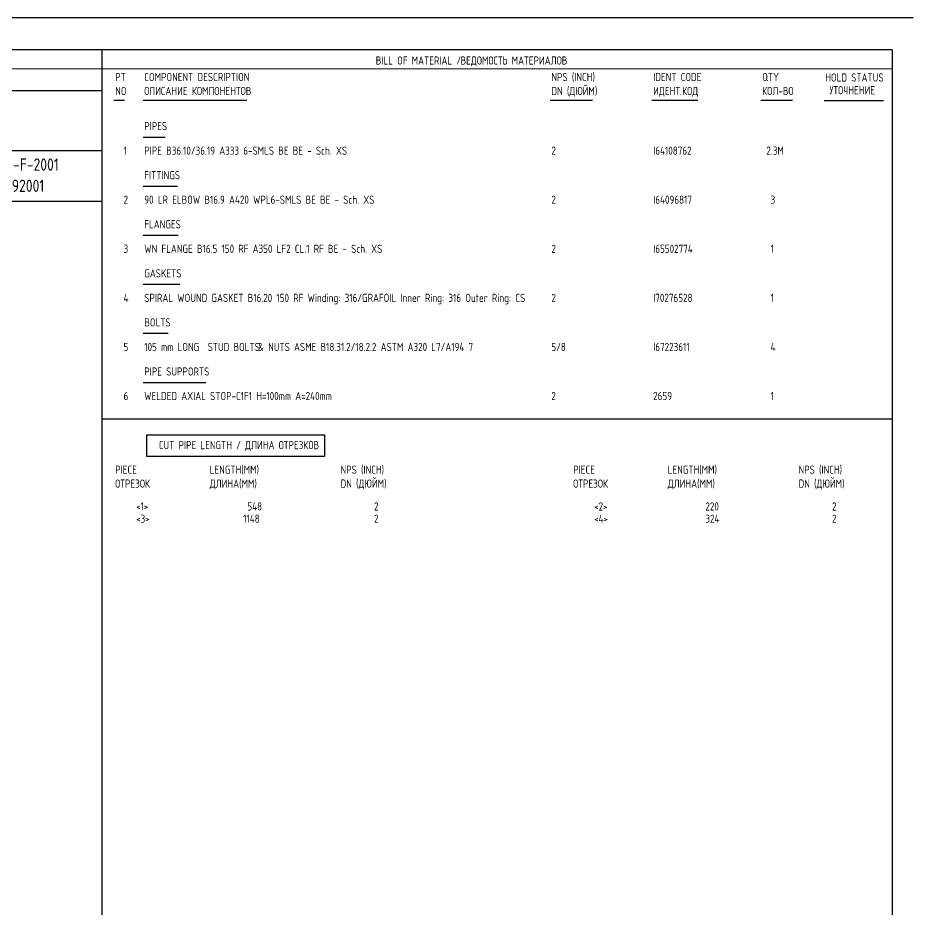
# Model space of a CAD drawing. Extents: x -1005 to 594, y -998 to 420.
# Drawn here: x 382.9 to 594, y 210 to 420 of the extents above; entities that cross this region are included whole.
import ezdxf

# ---------------------------------------------------------------- set-up
doc = ezdxf.new("R2010")
doc.units = 0
doc.styles.add('TTFN17', font='GOST type A')

msp = doc.modelspace()

# ---------------------------------------------------------------- linework, layer by layer
at = {"layer": 'GT_1', "flags": 128}
for points in [[(594, 420), (0, 420)], [(589.1, 412.5), (25.4, 412.5)], [(402.7, 412.5), (402.7, 7.5)], [(589.1, 412.5), (589.1, 7.5)], [(589.1, 408), (162.7, 407.9)], [(190.3, 402.9), (402.7, 402.9)], [(408.046, 400.531), (405.557, 400.531)], [(436.894, 400.531), (412.414, 400.531)], [(518.373, 400.531), (508.414, 400.531)], [(543.202, 400.531), (532.414, 400.531)], [(565.597, 400.531), (558.129, 400.531)], [(587, 400.5), (573, 400.5)], [(417.669, 391.854), (412.414, 391.854)], [(402.7, 388.7), (226.9, 388.7)], [(420.573, 380.289), (412.414, 380.289)], [(402.7, 376.7), (25.4, 376.7)], [(420.713, 368.724), (412.414, 368.724)], [(421.128, 357.16), (412.414, 357.16)], [(418.36, 345.595), (412.414, 345.595)], [(427.211, 334.031), (412.414, 334.031)], [(402.7, 325.516), (589, 325.516)], [(413.271, 321.731), (455.204, 321.731), (455.204, 316.684), (413.271, 316.684), (413.271, 321.731)]]:
    msp.add_lwpolyline(points, dxfattribs=at)

# ---------------------------------------------------------------- texts
at = {"layer": 'GT_1', "style": 'TTFN17'}
for s, height, p in [('BILL OF MATERIAL /', 1.925, (467.289, 409)), ('ВЕДОМОСТЬ МАТЕРИАЛОВ', 1.925, (487.289, 409)), ('PT', 1.925, (405.846, 405.109)), ('COMPONENT DESCRIPTION', 1.925, (412.703, 405.109)), ('NPS (INCH)', 1.925, (508.703, 405.109)), ('IDENT CODE', 1.925, (532.703, 405.109)), ('QTY', 1.925, (558.417, 405.109)), ('HOLD STATUS', 1.925, (573.289, 405)), ('NO', 1.925, (405.846, 401.822)), ('ОПИСАНИЕ КОМПОНЕНТОВ', 1.925, (412.703, 401.822)), ('DN (ДЮЙМ)', 1.925, (508.703, 401.822)), ('ИДЕНТ.КОД', 1.925, (532.703, 401.822)), ('КОЛ-ВО', 1.925, (558.417, 401.822)), ('УТОЧНЕНИЕ', 1.925, (574.289, 402)), ('PIPES', 1.925, (412.703, 393.544)), ('  1', 1.925, (405.846, 387.762)), ('PIPE B36.10/36.19 A333 6-SMLS BE BE - Sch. XS', 1.925, (412.703, 387.762)), ('2', 1.925, (508.703, 387.762)), ('I64108762', 1.925, (532.703, 387.762)), (' 2.3M', 1.925, (558.417, 387.762)), ('SLN-2725-5199-25-F-2001', 2.8875, (355.433, 384)), ('FITTINGS', 1.925, (412.703, 381.98)), ('4503-VZ-DM-T51992001', 2.8875, (355.433, 379)), ('  2', 1.925, (405.846, 376.197)), ('90 LR ELBOW B16.9 A420 WPL6-SMLS BE BE - Sch. XS', 1.925, (412.703, 376.197)), ('2', 1.925, (508.703, 376.197)), ('I64096817', 1.925, (532.703, 376.197)), ('  3', 1.925, (558.417, 376.197)), ('FLANGES', 1.925, (412.703, 370.415)), ('  3', 1.925, (405.846, 364.633)), ('WN FLANGE B16.5 150 RF A350 LF2 CL.1 RF BE - Sch. XS', 1.925, (412.703, 364.633)), ('2', 1.925, (508.703, 364.633)), ('I65502774', 1.925, (532.703, 364.633)), ('  1', 1.925, (558.417, 364.633)), ('GASKETS', 1.925, (412.703, 358.85)), ('  4', 1.925, (405.846, 353.068)), ('SPIRAL WOUND GASKET B16.20 150 RF Winding: 316/GRAFOIL Inner Ring: 316 Outer Ring: CS', 1.925, (412.703, 353.068)), ('2', 1.925, (508.703, 353.068)), ('I70276528', 1.925, (532.703, 353.068)), ('  1', 1.925, (558.417, 353.068)), ('BOLTS', 1.925, (412.703, 347.286)), ('  5', 1.925, (405.846, 341.503)), ('105 mm LONG  STUD BOLTS', 1.925, (412.703, 341.503)), ('& NUTS ASME B18.31.2/18.2.2 ASTM A320 L7/A194 7', 1.925, (439.534, 341.503)), ('5/8', 1.925, (508.703, 341.503)), ('I67223611', 1.925, (532.703, 341.503)), ('  4', 1.925, (558.417, 341.503)), ('PIPE SUPPORTS', 1.925, (412.703, 335.721)), ('  6', 1.925, (405.846, 329.939)), ('WELDED AXIAL STOP-C1F1 H=100mm A=240mm', 1.925, (412.703, 329.939)), ('2', 1.925, (508.703, 329.939)), ('2659', 1.925, (532.703, 329.939)), ('  1', 1.925, (558.417, 329.939)), ('CUT PIPE LENGTH / ДЛИНА ОТРЕЗКОВ', 1.925, (416.132, 318.374)), ('LENGTH(MM)', 1.925, (428.132, 312.592)), ('NPS (INCH)', 1.925, (458.989, 312.592)), ('LENGTH(MM)', 1.925, (536.132, 312.592)), ('NPS (INCH)', 1.925, (566.989, 312.592)), ('PIECE', 1.925, (405.846, 312.592)), ('PIECE', 1.925, (513.846, 312.592)), ('ОТРЕЗОК', 1.925, (405.846, 309.305)), ('ДЛИНА(MM)', 1.925, (428.132, 309.305)), ('DN (ДЮЙМ)', 1.925, (458.989, 309.305)), ('ОТРЕЗОК', 1.925, (513.846, 309.305)), ('ДЛИНА(MM)', 1.925, (536.132, 309.305)), ('DN (ДЮЙМ)', 1.925, (566.989, 309.305)), ('     <1>', 1.925, (405.846, 303.918)), ('         548', 1.925, (428.132, 303.918)), ('        2', 1.925, (458.989, 303.918)), ('     <2>', 1.925, (513.846, 303.918)), ('         220', 1.925, (536.132, 303.918)), ('        2', 1.925, (566.989, 303.918)), ('     <3>', 1.925, (405.846, 301.027)), ('        1148', 1.925, (428.132, 301.027)), ('        2', 1.925, (458.989, 301.027)), ('     <4>', 1.925, (513.846, 301.027)), ('         324', 1.925, (536.132, 301.027)), ('        2', 1.925, (566.989, 301.027))]:
    msp.add_text(s, height=height, dxfattribs=at).set_placement(p)

doc.saveas('drawing.dxf')
